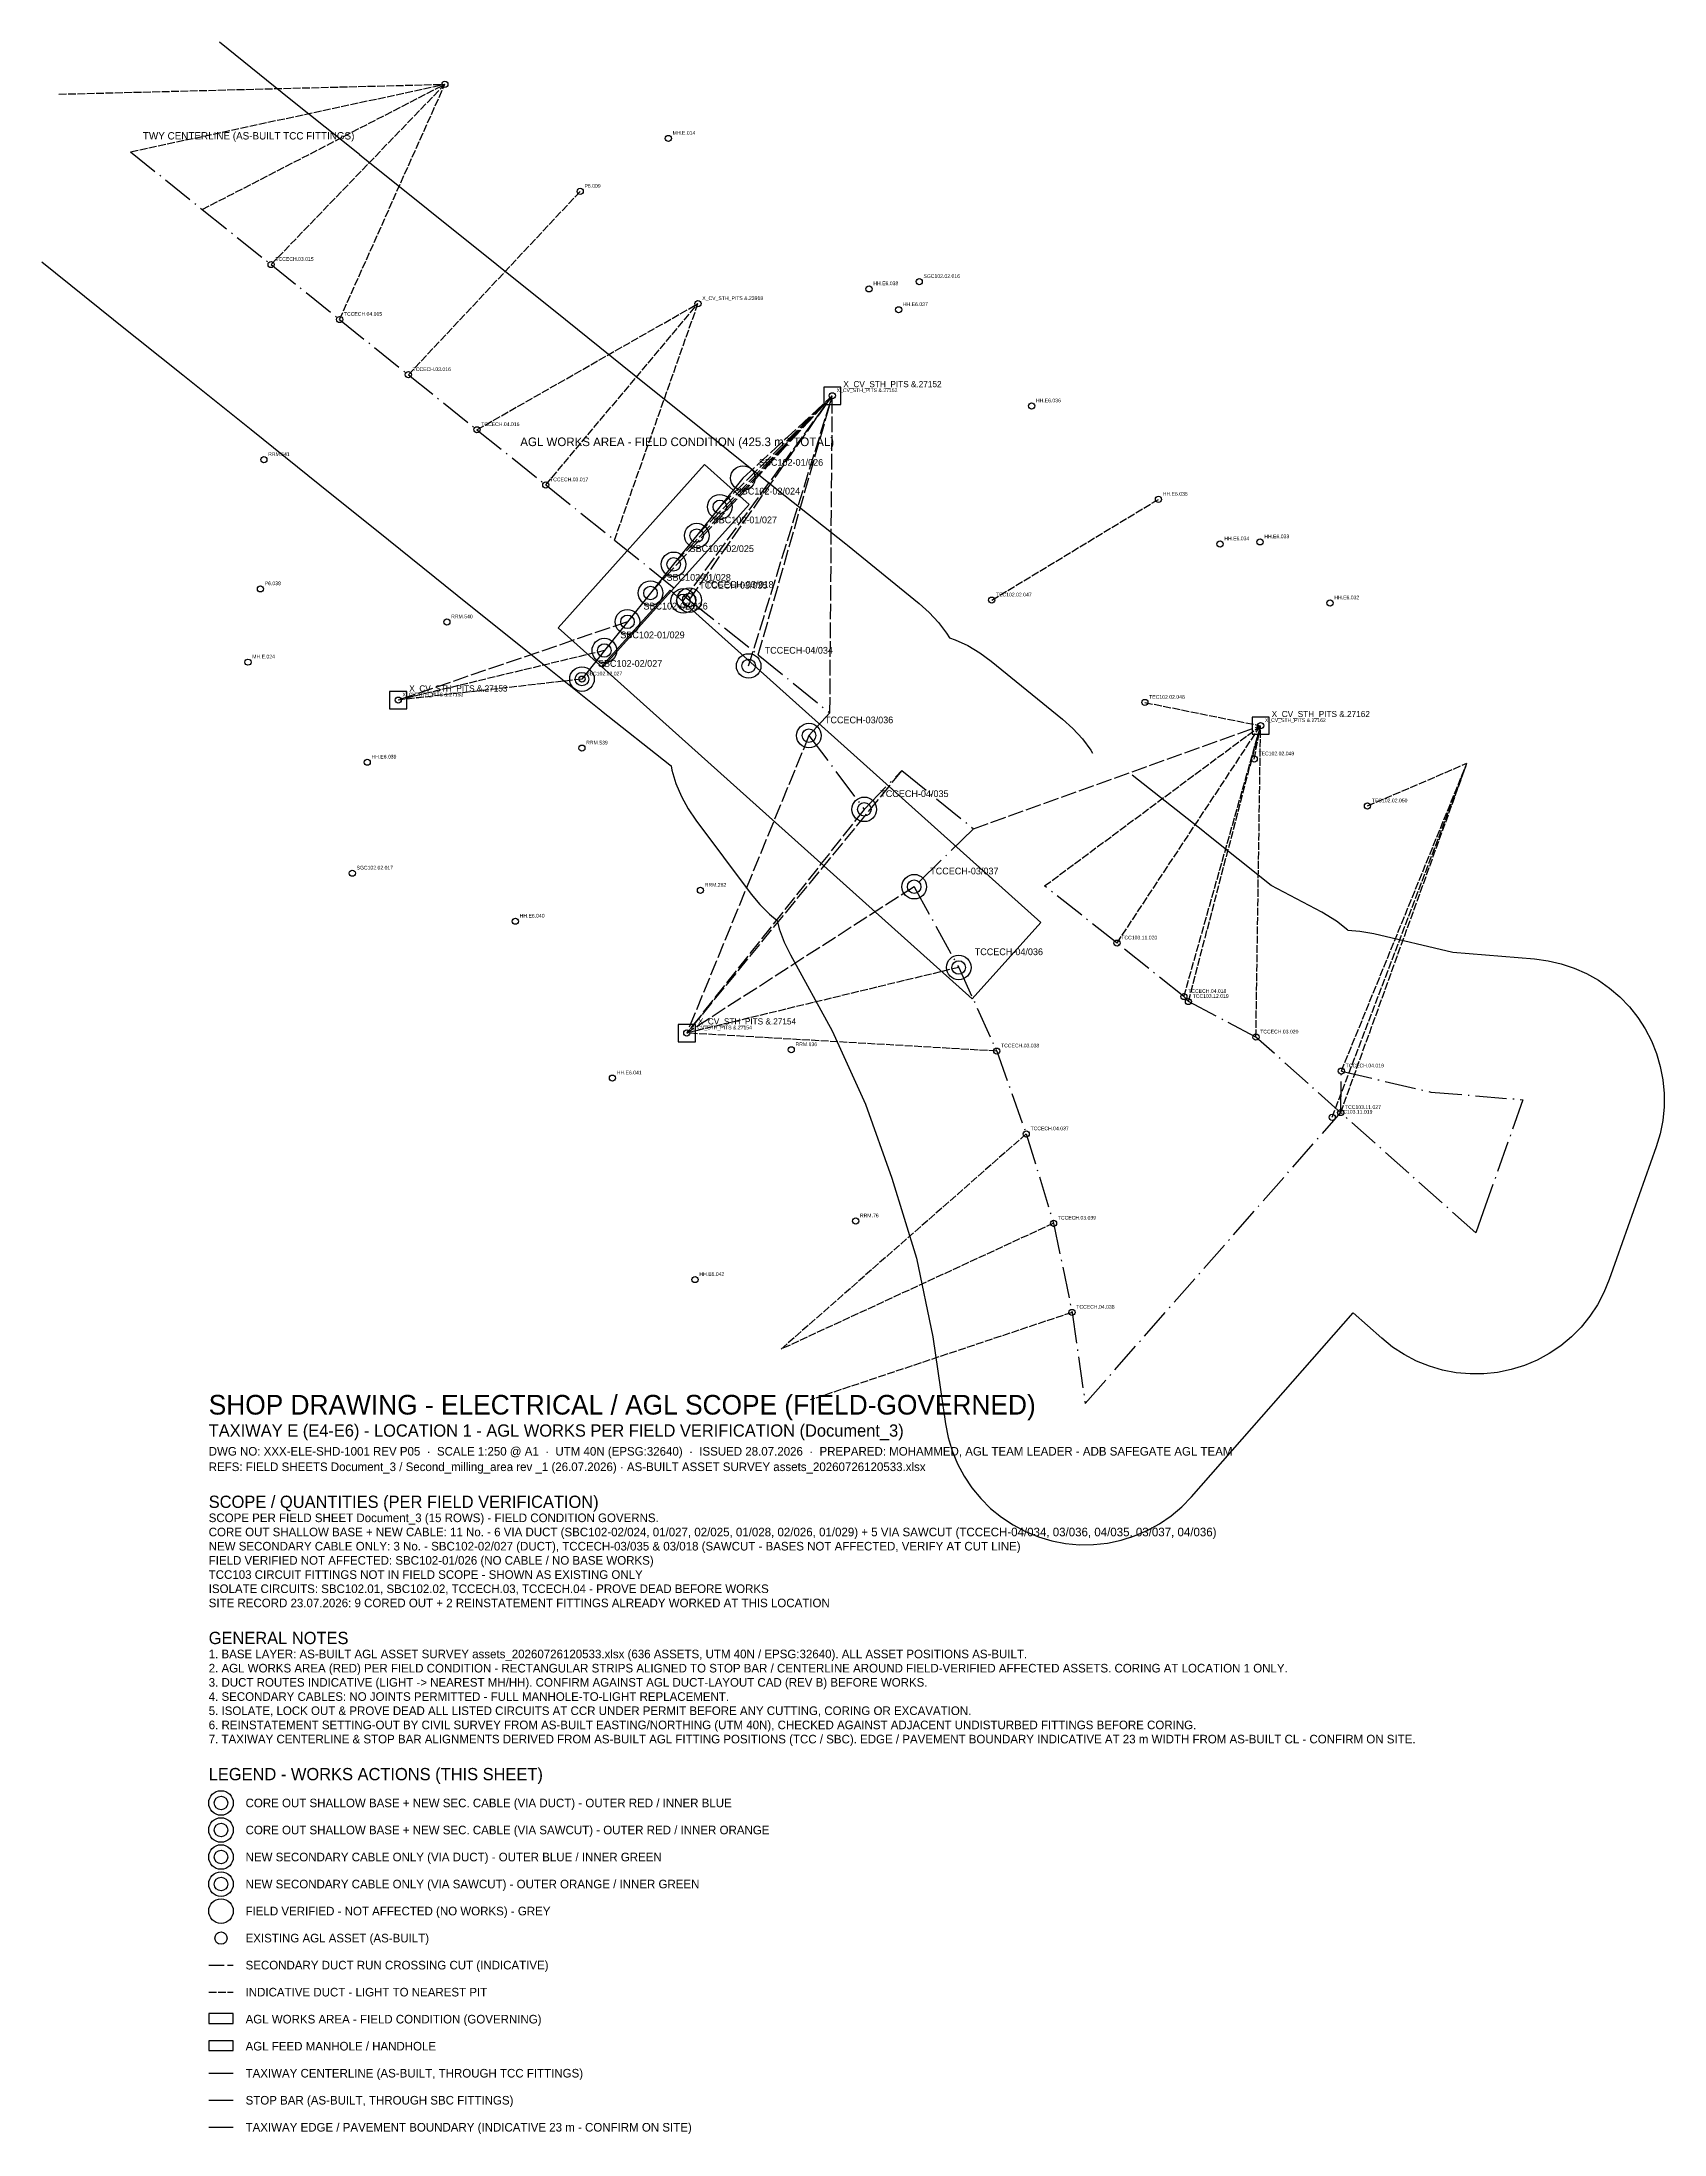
# Model space of a CAD drawing. Header units: metres. Extents: x 261073 to 261205, y 2704335 to 2704505.
import ezdxf

# ---------------------------------------------------------------- set-up
doc = ezdxf.new("R2010")
doc.units = ezdxf.units.M
for name, pattern in [('DASHDOT', [3.556, 2.54, -0.508, 0, -0.508]), ('DASHED', [1.524, 1.27, -0.254]), ('DASHED2', [0.762, 0.635, -0.127])]:
    doc.linetypes.add(name, pattern=pattern)
for name, color, linetype in [('ACT_CABLE_DUCT', 5, 'Continuous'), ('ACT_CABLE_SAW', 30, 'Continuous'), ('ACT_CORE_DUCT', 1, 'Continuous'), ('ACT_CORE_SAW', 1, 'Continuous'), ('ACT_NOT_AFFECTED', 8, 'Continuous'), ('AGL_ASSETS_ALL', 4, 'CONTINUOUS'), ('AGL_FEED_PITS', 6, 'CONTINUOUS'), ('AGL_WORKS_DEMARCATION', 1, 'Continuous'), ('DUCTS_CROSSING', 6, 'DASHED'), ('DUCTS_INDICATIVE_ALL', 8, 'DASHED2'), ('LABELS_ASSETS_ALL', 8, 'CONTINUOUS'), ('LABELS_WORKS', 7, 'Continuous'), ('MARK_CENTERLINE', 2, 'DASHDOT'), ('MARK_EDGE', 8, 'Continuous'), ('MARK_STOPBAR', 12, 'Continuous'), ('TITLE', 7, 'Continuous')]:
    doc.layers.add(name, color=color, linetype=linetype)

msp = doc.modelspace()

# ---------------------------------------------------------------- linework, layer by layer
at = {"layer": 'ACT_CABLE_DUCT', "color": 5}
for centre in [(261116.977, 2704453.174), (261087.608, 2704357.28)]:
    msp.add_circle(centre, 1, dxfattribs=at)
at = {"layer": 'ACT_CABLE_DUCT', "color": 3}
for centre in [(261116.977, 2704453.174), (261087.608, 2704357.28)]:
    msp.add_circle(centre, 0.55, dxfattribs=at)
at = {"layer": 'ACT_CABLE_SAW', "color": 30}
for centre in [(261125.221, 2704459.542), (261125.704, 2704459.607), (261087.608, 2704355.08)]:
    msp.add_circle(centre, 1, dxfattribs=at)
at = {"layer": 'ACT_CABLE_SAW', "color": 3}
for centre in [(261125.221, 2704459.542), (261125.704, 2704459.607), (261087.608, 2704355.08)]:
    msp.add_circle(centre, 0.55, dxfattribs=at)
at = {"layer": 'ACT_CORE_DUCT', "color": 1}
for centre in [(261128.192, 2704467.2), (261126.314, 2704464.859), (261124.435, 2704462.519), (261122.556, 2704460.179), (261120.678, 2704457.839), (261118.799, 2704455.499), (261087.608, 2704361.68)]:
    msp.add_circle(centre, 1, dxfattribs=at)
at = {"layer": 'ACT_CORE_DUCT', "color": 5}
for centre in [(261128.192, 2704467.2), (261126.314, 2704464.859), (261124.435, 2704462.519), (261122.556, 2704460.179), (261120.678, 2704457.839), (261118.799, 2704455.499), (261087.608, 2704361.68)]:
    msp.add_circle(centre, 0.55, dxfattribs=at)
at = {"layer": 'ACT_CORE_SAW', "color": 1}
for centre in [(261130.541, 2704454.245), (261135.446, 2704448.575), (261139.947, 2704442.571), (261144.01, 2704436.274), (261147.631, 2704429.7), (261087.608, 2704359.48)]:
    msp.add_circle(centre, 1, dxfattribs=at)
at = {"layer": 'ACT_CORE_SAW', "color": 30}
for centre in [(261130.541, 2704454.245), (261135.446, 2704448.575), (261139.947, 2704442.571), (261144.01, 2704436.274), (261147.631, 2704429.7), (261087.608, 2704359.48)]:
    msp.add_circle(centre, 0.55, dxfattribs=at)
at = {"layer": 'ACT_NOT_AFFECTED', "color": 8}
for centre in [(261130.071, 2704469.54), (261087.608, 2704352.88)]:
    msp.add_circle(centre, 1, dxfattribs=at)
at = {"layer": 'AGL_ASSETS_ALL'}
for centre, radius in [((261105.822, 2704501.598), 0.25), ((261124.008, 2704497.189), 0.25), ((261116.833, 2704492.878), 0.25), ((261091.686, 2704486.925), 0.25), ((261140.336, 2704484.943), 0.25), ((261144.416, 2704485.535), 0.25), ((261097.26, 2704482.449), 0.25), ((261126.417, 2704483.739), 0.25), ((261142.742, 2704483.24), 0.25), ((261102.854, 2704477.954), 0.25), ((261137.347, 2704476.239), 0.25), ((261153.565, 2704475.409), 0.25), ((261108.434, 2704473.474), 0.25), ((261091.098, 2704471.043), 0.25), ((261114.034, 2704468.979), 0.25), ((261163.886, 2704467.809), 0.25), ((261168.896, 2704464.178), 0.25), ((261172.146, 2704464.344), 0.25), ((261090.818, 2704460.52), 0.25), ((261150.315, 2704459.604), 0.25), ((261177.844, 2704459.371), 0.25), ((261105.989, 2704457.824), 0.25), ((261089.803, 2704454.553), 0.25), ((261116.977, 2704453.174), 0.25), ((261102.026, 2704451.464), 0.25), ((261162.776, 2704451.272), 0.25), ((261172.196, 2704449.383), 0.25), ((261116.974, 2704447.553), 0.25), ((261171.675, 2704446.667), 0.25), ((261099.505, 2704446.409), 0.25), ((261180.889, 2704442.844), 0.25), ((261098.288, 2704437.375), 0.25), ((261126.618, 2704435.975), 0.25), ((261111.56, 2704433.461), 0.25), ((261160.512, 2704431.681), 0.25), ((261165.952, 2704427.331), 0.25), ((261166.321, 2704426.923), 0.25), ((261125.507, 2704424.358), 0.25), ((261134.006, 2704422.994), 0.25), ((261150.727, 2704422.891), 0.25), ((261171.814, 2704424.025), 0.25), ((261178.767, 2704421.261), 0.25), ((261119.459, 2704420.693), 0.25), ((261178.712, 2704417.884), 0.25), ((261153.125, 2704416.147), 0.25), ((261178.019, 2704417.499), 0.25), ((261139.247, 2704409.053), 0.25), ((261155.348, 2704408.874), 0.25), ((261126.18, 2704404.289), 0.25), ((261156.853, 2704401.616), 0.25), ((261087.608, 2704350.68), 0.5)]:
    msp.add_circle(centre, radius, dxfattribs=at)
at = {"layer": 'AGL_FEED_PITS'}
for points in [[(261136.647, 2704475.539), (261138.047, 2704475.539), (261138.047, 2704476.939), (261136.647, 2704476.939)], [(261101.326, 2704450.764), (261102.726, 2704450.764), (261102.726, 2704452.164), (261101.326, 2704452.164)], [(261171.496, 2704448.683), (261172.896, 2704448.683), (261172.896, 2704450.083), (261171.496, 2704450.083)], [(261124.807, 2704423.658), (261126.207, 2704423.658), (261126.207, 2704425.058), (261124.807, 2704425.058)], [(261086.608, 2704341.53), (261088.608, 2704341.53), (261088.608, 2704342.33), (261086.608, 2704342.33)]]:
    msp.add_lwpolyline(points, close=True, dxfattribs=at)
at = {"layer": 'AGL_WORKS_DEMARCATION'}
for points in [[(261115.032, 2704457.353), (261126.96, 2704470.642), (261130.576, 2704467.396), (261118.648, 2704454.108)], [(261118.571, 2704454.207), (261124.15, 2704460.423), (261154.314, 2704433.347), (261148.735, 2704427.132)], [(261086.608, 2704343.73), (261088.608, 2704343.73), (261088.608, 2704344.53), (261086.608, 2704344.53)]]:
    msp.add_lwpolyline(points, close=True, dxfattribs=at)
at = {"layer": 'DUCTS_CROSSING'}
for p, q in [((261122.556, 2704460.179), (261137.347, 2704476.239)), ((261124.435, 2704462.519), (261137.347, 2704476.239)), ((261125.221, 2704459.542), (261137.347, 2704476.239)), ((261125.704, 2704459.607), (261137.347, 2704476.239)), ((261126.314, 2704464.859), (261137.347, 2704476.239)), ((261128.192, 2704467.2), (261137.347, 2704476.239)), ((261130.071, 2704469.54), (261137.347, 2704476.239)), ((261130.541, 2704454.245), (261137.347, 2704476.239)), ((261131.327, 2704455.161), (261137.347, 2704476.239)), ((261137.15, 2704450.421), (261137.347, 2704476.239)), ((261120.678, 2704457.839), (261102.026, 2704451.464)), ((261148.823, 2704440.986), (261172.196, 2704449.383)), ((261135.446, 2704448.575), (261125.507, 2704424.358)), ((261143.001, 2704445.726), (261125.507, 2704424.358)), ((261139.947, 2704442.571), (261125.507, 2704424.358)), ((261144.01, 2704436.274), (261125.507, 2704424.358)), ((261086.608, 2704348.48), (261088.608, 2704348.48))]:
    msp.add_line(p, q, dxfattribs=at)
at = {"layer": 'DUCTS_INDICATIVE_ALL'}
for p, q in [((261074.403, 2704500.793), (261105.822, 2704501.598)), ((261080.256, 2704496.104), (261105.822, 2704501.598)), ((261086.079, 2704491.404), (261105.822, 2704501.598)), ((261091.686, 2704486.925), (261105.822, 2704501.598)), ((261097.26, 2704482.449), (261105.822, 2704501.598)), ((261102.854, 2704477.954), (261116.833, 2704492.878)), ((261108.434, 2704473.474), (261126.417, 2704483.739)), ((261114.034, 2704468.979), (261126.417, 2704483.739)), ((261119.622, 2704464.494), (261126.417, 2704483.739)), ((261150.315, 2704459.604), (261163.886, 2704467.809)), ((261118.799, 2704455.499), (261102.026, 2704451.464)), ((261116.977, 2704453.174), (261102.026, 2704451.464)), ((261162.776, 2704451.272), (261172.196, 2704449.383)), ((261154.618, 2704436.332), (261172.196, 2704449.383)), ((261160.512, 2704431.681), (261172.196, 2704449.383)), ((261165.952, 2704427.331), (261172.196, 2704449.383)), ((261166.321, 2704426.923), (261172.196, 2704449.383)), ((261171.675, 2704446.667), (261172.196, 2704449.383)), ((261171.814, 2704424.025), (261172.196, 2704449.383)), ((261178.019, 2704417.499), (261188.985, 2704446.327)), ((261178.712, 2704417.884), (261188.985, 2704446.327)), ((261178.767, 2704421.261), (261188.985, 2704446.327)), ((261180.889, 2704442.844), (261188.985, 2704446.327)), ((261147.631, 2704429.7), (261125.507, 2704424.358)), ((261150.727, 2704422.891), (261125.507, 2704424.358)), ((261153.125, 2704416.147), (261133.186, 2704398.629)), ((261155.348, 2704408.874), (261133.186, 2704398.629)), ((261156.853, 2704401.616), (261135.55, 2704394.489)), ((261086.608, 2704346.28), (261088.608, 2704346.28))]:
    msp.add_line(p, q, dxfattribs=at)
at = {"layer": 'MARK_CENTERLINE'}
msp.add_line((261086.608, 2704339.68), (261088.608, 2704339.68), dxfattribs=at)
msp.add_lwpolyline([(261080.256, 2704496.104), (261086.079, 2704491.404), (261091.686, 2704486.925), (261097.26, 2704482.449), (261102.854, 2704477.954), (261108.434, 2704473.474), (261114.034, 2704468.979), (261119.622, 2704464.494), (261125.704, 2704459.607), (261125.704, 2704459.607), (261131.327, 2704455.161), (261131.327, 2704455.161), (261137.15, 2704450.421), (261135.446, 2704448.575), (261139.947, 2704442.571), (261143.001, 2704445.726), (261148.823, 2704440.986), (261144.01, 2704436.274), (261147.631, 2704429.7), (261150.727, 2704422.891), (261153.125, 2704416.147), (261155.348, 2704408.874), (261156.853, 2704401.616), (261157.928, 2704394.2), (261178.712, 2704417.884), (261178.712, 2704417.884), (261178.767, 2704421.261), (261186.038, 2704419.553), (261193.539, 2704418.934), (261190.31, 2704409.813), (261189.707, 2704408.097), (261171.814, 2704424.025), (261166.321, 2704426.923), (261165.952, 2704427.331), (261160.512, 2704431.681), (261154.618, 2704436.332)], dxfattribs=at)
at = {"layer": 'MARK_EDGE'}
msp.add_line((261086.608, 2704335.28), (261088.608, 2704335.28), dxfattribs=at)
for points in [[(261087.479, 2704505.053), (261093.279, 2704500.371), (261098.864, 2704495.91), (261098.886, 2704495.892), (261104.46, 2704491.416), (261110.055, 2704486.92), (261115.633, 2704482.442), (261121.232, 2704477.947), (261126.82, 2704473.463), (261132.872, 2704468.6), (261138.46, 2704464.182), (261138.587, 2704464.08), (261144.41, 2704459.34), (261145.232, 2704458.602), (261145.979, 2704457.789), (261146.645, 2704456.909), (261146.872, 2704456.54), (261147.334, 2704456.378), (261148.366, 2704455.898), (261149.345, 2704455.318), (261150.262, 2704454.644), (261156.084, 2704449.904), (261156.93, 2704449.143), (261157.697, 2704448.301), (261158.376, 2704447.388), (261158.528, 2704447.135)], [(261073.033, 2704487.155), (261078.856, 2704482.455), (261078.901, 2704482.419), (261084.497, 2704477.949), (261090.058, 2704473.483), (261095.654, 2704468.987), (261101.235, 2704464.506), (261106.836, 2704460.01), (261112.421, 2704455.527), (261118.501, 2704450.642), (261118.571, 2704450.586), (261124.13, 2704446.191), (261124.225, 2704446.114), (261124.294, 2704445.769), (261124.626, 2704444.678), (261125.065, 2704443.626), (261125.607, 2704442.622), (261126.245, 2704441.677), (261130.746, 2704435.673), (261131.45, 2704434.822), (261132.232, 2704434.043), (261132.856, 2704433.531), (261133.036, 2704432.837), (261133.434, 2704431.759), (261133.937, 2704430.726), (261137.345, 2704424.538), (261140.056, 2704418.577), (261142.203, 2704412.538), (261144.195, 2704406.02), (261145.522, 2704399.622), (261146.547, 2704392.55), (261146.766, 2704391.433), (261147.094, 2704390.343), (261147.528, 2704389.291), (261148.064, 2704388.287), (261148.697, 2704387.341), (261149.42, 2704386.462), (261150.227, 2704385.659), (261151.109, 2704384.94), (261152.058, 2704384.311), (261153.064, 2704383.779), (261154.118, 2704383.349), (261155.209, 2704383.026), (261156.327, 2704382.812), (261157.461, 2704382.709), (261158.599, 2704382.72), (261159.731, 2704382.842), (261160.845, 2704383.076), (261161.93, 2704383.419), (261162.976, 2704383.867), (261163.973, 2704384.417), (261164.91, 2704385.062), (261165.78, 2704385.797), (261166.572, 2704386.615), (261179.717, 2704401.594)], [(261179.299, 2704432.742), (261178.368, 2704433.475), (261177.18, 2704434.196), (261173.067, 2704436.366), (261167.694, 2704440.663), (261167.636, 2704440.709), (261161.742, 2704445.36)], [(261179.299, 2704432.742), (261180.275, 2704432.662), (261181.397, 2704432.456), (261187.836, 2704430.944), (261194.485, 2704430.395), (261195.582, 2704430.251), (261196.66, 2704430.002), (261197.709, 2704429.651), (261198.72, 2704429.201), (261199.682, 2704428.656), (261200.588, 2704428.02), (261201.429, 2704427.301), (261202.196, 2704426.504), (261202.884, 2704425.637), (261203.485, 2704424.708), (261203.993, 2704423.725), (261204.405, 2704422.698), (261204.717, 2704421.637), (261204.925, 2704420.55), (261205.027, 2704419.448), (261205.024, 2704418.342), (261204.914, 2704417.241), (261204.698, 2704416.156), (261204.38, 2704415.096), (261201.155, 2704405.988), (261200.557, 2704404.284), (261200.131, 2704403.241), (261199.606, 2704402.244), (261198.986, 2704401.304), (261198.277, 2704400.428), (261197.485, 2704399.626), (261196.619, 2704398.906), (261195.686, 2704398.274), (261194.696, 2704397.736), (261193.659, 2704397.297), (261192.583, 2704396.962), (261191.479, 2704396.734), (261190.359, 2704396.616), (261189.232, 2704396.607), (261188.11, 2704396.708), (261187.004, 2704396.919), (261185.923, 2704397.237), (261184.878, 2704397.66), (261183.88, 2704398.183), (261182.938, 2704398.8), (261182.061, 2704399.507), (261179.717, 2704401.594)]]:
    msp.add_lwpolyline(points, dxfattribs=at)
at = {"layer": 'MARK_STOPBAR'}
msp.add_line((261086.608, 2704337.48), (261088.608, 2704337.48), dxfattribs=at)
msp.add_lwpolyline([(261130.071, 2704469.54), (261128.192, 2704467.2), (261126.314, 2704464.859), (261124.435, 2704462.519), (261122.556, 2704460.179), (261120.678, 2704457.839), (261118.799, 2704455.499), (261116.977, 2704453.174)], dxfattribs=at)

# ---------------------------------------------------------------- texts
at = {"layer": 'AGL_FEED_PITS'}
for s, p in [('X_CV_STH_PITS &.27152', (261138.247, 2704476.939)), ('X_CV_STH_PITS &.27153', (261102.926, 2704452.164)), ('X_CV_STH_PITS &.27162', (261173.096, 2704450.083)), ('X_CV_STH_PITS &.27154', (261126.407, 2704425.058))]:
    msp.add_text(s, height=0.5, dxfattribs=at).set_placement(p)
at = {"layer": 'AGL_WORKS_DEMARCATION'}
msp.add_text('AGL WORKS AREA - FIELD CONDITION (425.3 m2 TOTAL)', height=0.7, dxfattribs=at).set_placement((261111.96, 2704472.142))
at = {"layer": 'LABELS_ASSETS_ALL'}
for s, p in [('MH.E.014', (261124.358, 2704497.489)), ('P6.009', (261117.183, 2704493.178)), ('TCCECH.03.015', (261092.036, 2704487.225)), ('SGC102.02.016', (261144.766, 2704485.835)), ('HH.E6.038', (261140.686, 2704485.243)), ('TCCECH.04.015', (261097.61, 2704482.749)), ('X_CV_STH_PITS &.23918', (261126.767, 2704484.039)), ('HH.E6.037', (261143.092, 2704483.54)), ('TCCECH.03.016', (261103.204, 2704478.254)), ('X_CV_STH_PITS &.27152', (261137.697, 2704476.539)), ('HH.E6.036', (261153.915, 2704475.709)), ('TCCECH.04.016', (261108.784, 2704473.774)), ('RRM.541', (261091.448, 2704471.343)), ('TCCECH.03.017', (261114.384, 2704469.279)), ('HH.E6.035', (261164.236, 2704468.109)), ('HH.E6.034', (261169.246, 2704464.478)), ('HH.E6.033', (261172.496, 2704464.644)), ('P6.038', (261091.168, 2704460.82)), ('TEC102.02.047', (261150.665, 2704459.904)), ('HH.E6.032', (261178.194, 2704459.671)), ('RRM.540', (261106.339, 2704458.124)), ('MH.E.024', (261090.153, 2704454.853)), ('SBC102.02.027', (261117.327, 2704453.474)), ('X_CV_STH_PITS &.27153', (261102.376, 2704451.764)), ('TEC102.02.048', (261163.126, 2704451.572)), ('X_CV_STH_PITS &.27162', (261172.546, 2704449.683)), ('HH.E6.039', (261099.855, 2704446.709)), ('RRM.539', (261117.324, 2704447.853)), ('TEC102.02.049', (261172.025, 2704446.967)), ('TEC102.02.050', (261181.239, 2704443.144)), ('SGC102.02.017', (261098.638, 2704437.675)), ('RRM.282', (261126.968, 2704436.275)), ('HH.E6.040', (261111.91, 2704433.761)), ('TCC103.11.020', (261160.862, 2704431.981)), ('TCCECH.04.018', (261166.302, 2704427.631)), ('TCC103.12.019', (261166.671, 2704427.223)), ('X_CV_STH_PITS &.27154', (261125.857, 2704424.658)), ('RRM.636', (261134.356, 2704423.294)), ('TCCECH.03.038', (261151.077, 2704423.191)), ('TCCECH.03.020', (261172.164, 2704424.325)), ('TCCECH.04.019', (261179.117, 2704421.561)), ('HH.E6.041', (261119.809, 2704420.993)), ('TCC103.11.019', (261178.369, 2704417.799)), ('TCC103.11.027', (261179.062, 2704418.184)), ('TCCECH.04.037', (261153.475, 2704416.447)), ('RRM.76', (261139.597, 2704409.353)), ('TCCECH.03.039', (261155.698, 2704409.174)), ('HH.E6.042', (261126.53, 2704404.589)), ('TCCECH.04.038', (261157.203, 2704401.916))]:
    msp.add_text(s, height=0.3, dxfattribs=at).set_placement(p)
at = {"layer": 'LABELS_WORKS'}
for s, p in [('SBC102-01/026', (261131.371, 2704470.54)), ('SBC102-02/024', (261129.492, 2704468.2)), ('SBC102-01/027', (261127.614, 2704465.859)), ('SBC102-02/025', (261125.735, 2704463.519)), ('SBC102-01/028', (261123.856, 2704461.179)), ('TCCECH-03/035', (261126.521, 2704460.542)), ('TCCECH-03/018', (261127.004, 2704460.607)), ('SBC102-02/026', (261121.978, 2704458.839)), ('SBC102-01/029', (261120.099, 2704456.499)), ('TCCECH-04/034', (261131.841, 2704455.245)), ('SBC102-02/027', (261118.277, 2704454.174)), ('TCCECH-03/036', (261136.746, 2704449.575)), ('TCCECH-04/035', (261141.247, 2704443.571)), ('TCCECH-03/037', (261145.31, 2704437.274)), ('TCCECH-04/036', (261148.931, 2704430.7))]:
    msp.add_text(s, height=0.55, dxfattribs=at).set_placement(p)
at = {"layer": 'MARK_CENTERLINE'}
msp.add_text('TWY CENTERLINE (AS-BUILT TCC FITTINGS)', height=0.6, dxfattribs=at).set_placement((261081.256, 2704497.104))
at = {"layer": 'TITLE'}
for s, height, p in [('SHOP DRAWING - ELECTRICAL / AGL SCOPE (FIELD-GOVERNED)', 1.6, (261086.608, 2704393.3)), ('TAXIWAY E (E4-E6) - LOCATION 1 - AGL WORKS PER FIELD VERIFICATION (Document_3)', 1, (261086.608, 2704391.5)), ('DWG NO: XXX-ELE-SHD-1001 REV P05  ·  SCALE 1:250 @ A1  ·  UTM 40N (EPSG:32640)  ·  ISSUED 28.07.2026  ·  PREPARED: MOHAMMED, AGL TEAM LEADER - ADB SAFEGATE AGL TEAM', 0.7, (261086.608, 2704389.96)), ('REFS: FIELD SHEETS Document_3 / Second_milling_area rev _1 (26.07.2026) · AS-BUILT ASSET SURVEY assets_20260726120533.xlsx', 0.7, (261086.608, 2704388.7)), ('SCOPE / QUANTITIES (PER FIELD VERIFICATION)', 1, (261086.608, 2704385.7)), ('SCOPE PER FIELD SHEET Document_3 (15 ROWS) - FIELD CONDITION GOVERNS.', 0.7, (261086.608, 2704384.545)), ('CORE OUT SHALLOW BASE + NEW CABLE: 11 No. - 6 VIA DUCT (SBC102-02/024, 01/027, 02/025, 01/028, 02/026, 01/029) + 5 VIA SAWCUT (TCCECH-04/034, 03/036, 04/035, 03/037, 04/036)', 0.7, (261086.608, 2704383.39)), ('NEW SECONDARY CABLE ONLY: 3 No. - SBC102-02/027 (DUCT), TCCECH-03/035 & 03/018 (SAWCUT - BASES NOT AFFECTED, VERIFY AT CUT LINE)', 0.7, (261086.608, 2704382.235)), ('TCC103 CIRCUIT FITTINGS NOT IN FIELD SCOPE - SHOWN AS EXISTING ONLY', 0.7, (261086.608, 2704379.925)), ('FIELD VERIFIED NOT AFFECTED: SBC102-01/026 (NO CABLE / NO BASE WORKS)', 0.7, (261086.608, 2704381.08)), ('ISOLATE CIRCUITS: SBC102.01, SBC102.02, TCCECH.03, TCCECH.04 - PROVE DEAD BEFORE WORKS', 0.7, (261086.608, 2704378.77)), ('SITE RECORD 23.07.2026: 9 CORED OUT + 2 REINSTATEMENT FITTINGS ALREADY WORKED AT THIS LOCATION', 0.7, (261086.608, 2704377.615)), ('GENERAL NOTES', 1, (261086.608, 2704374.615)), ('1. BASE LAYER: AS-BUILT AGL ASSET SURVEY assets_20260726120533.xlsx (636 ASSETS, UTM 40N / EPSG:32640). ALL ASSET POSITIONS AS-BUILT.', 0.7, (261086.608, 2704373.46)), ('2. AGL WORKS AREA (RED) PER FIELD CONDITION - RECTANGULAR STRIPS ALIGNED TO STOP BAR / CENTERLINE AROUND FIELD-VERIFIED AFFECTED ASSETS. CORING AT LOCATION 1 ONLY.', 0.7, (261086.608, 2704372.305)), ('4. SECONDARY CABLES: NO JOINTS PERMITTED - FULL MANHOLE-TO-LIGHT REPLACEMENT.', 0.7, (261086.608, 2704369.995)), ('3. DUCT ROUTES INDICATIVE (LIGHT -> NEAREST MH/HH). CONFIRM AGAINST AGL DUCT-LAYOUT CAD (REV B) BEFORE WORKS.', 0.7, (261086.608, 2704371.15)), ('5. ISOLATE, LOCK OUT & PROVE DEAD ALL LISTED CIRCUITS AT CCR UNDER PERMIT BEFORE ANY CUTTING, CORING OR EXCAVATION.', 0.7, (261086.608, 2704368.84)), ('6. REINSTATEMENT SETTING-OUT BY CIVIL SURVEY FROM AS-BUILT EASTING/NORTHING (UTM 40N), CHECKED AGAINST ADJACENT UNDISTURBED FITTINGS BEFORE CORING.', 0.7, (261086.608, 2704367.685)), ('7. TAXIWAY CENTERLINE & STOP BAR ALIGNMENTS DERIVED FROM AS-BUILT AGL FITTING POSITIONS (TCC / SBC). EDGE / PAVEMENT BOUNDARY INDICATIVE AT 23 m WIDTH FROM AS-BUILT CL - CONFIRM ON SITE.', 0.7, (261086.608, 2704366.53)), ('LEGEND - WORKS ACTIONS (THIS SHEET)', 1, (261086.608, 2704363.53)), ('CORE OUT SHALLOW BASE + NEW SEC. CABLE (VIA DUCT) - OUTER RED / INNER BLUE', 0.7, (261089.608, 2704361.33)), ('CORE OUT SHALLOW BASE + NEW SEC. CABLE (VIA SAWCUT) - OUTER RED / INNER ORANGE', 0.7, (261089.608, 2704359.13)), ('NEW SECONDARY CABLE ONLY (VIA DUCT) - OUTER BLUE / INNER GREEN', 0.7, (261089.608, 2704356.93)), ('NEW SECONDARY CABLE ONLY (VIA SAWCUT) - OUTER ORANGE / INNER GREEN', 0.7, (261089.608, 2704354.73)), ('FIELD VERIFIED - NOT AFFECTED (NO WORKS) - GREY', 0.7, (261089.608, 2704352.53)), ('EXISTING AGL ASSET (AS-BUILT)', 0.7, (261089.608, 2704350.33)), ('SECONDARY DUCT RUN CROSSING CUT (INDICATIVE)', 0.7, (261089.608, 2704348.13)), ('INDICATIVE DUCT - LIGHT TO NEAREST PIT', 0.7, (261089.608, 2704345.93)), ('AGL WORKS AREA - FIELD CONDITION (GOVERNING)', 0.7, (261089.608, 2704343.73)), ('AGL FEED MANHOLE / HANDHOLE', 0.7, (261089.608, 2704341.53)), ('TAXIWAY CENTERLINE (AS-BUILT, THROUGH TCC FITTINGS)', 0.7, (261089.608, 2704339.33)), ('STOP BAR (AS-BUILT, THROUGH SBC FITTINGS)', 0.7, (261089.608, 2704337.13)), ('TAXIWAY EDGE / PAVEMENT BOUNDARY (INDICATIVE 23 m - CONFIRM ON SITE)', 0.7, (261089.608, 2704334.93))]:
    msp.add_text(s, height=height, dxfattribs=at).set_placement(p)

doc.saveas('drawing.dxf')
